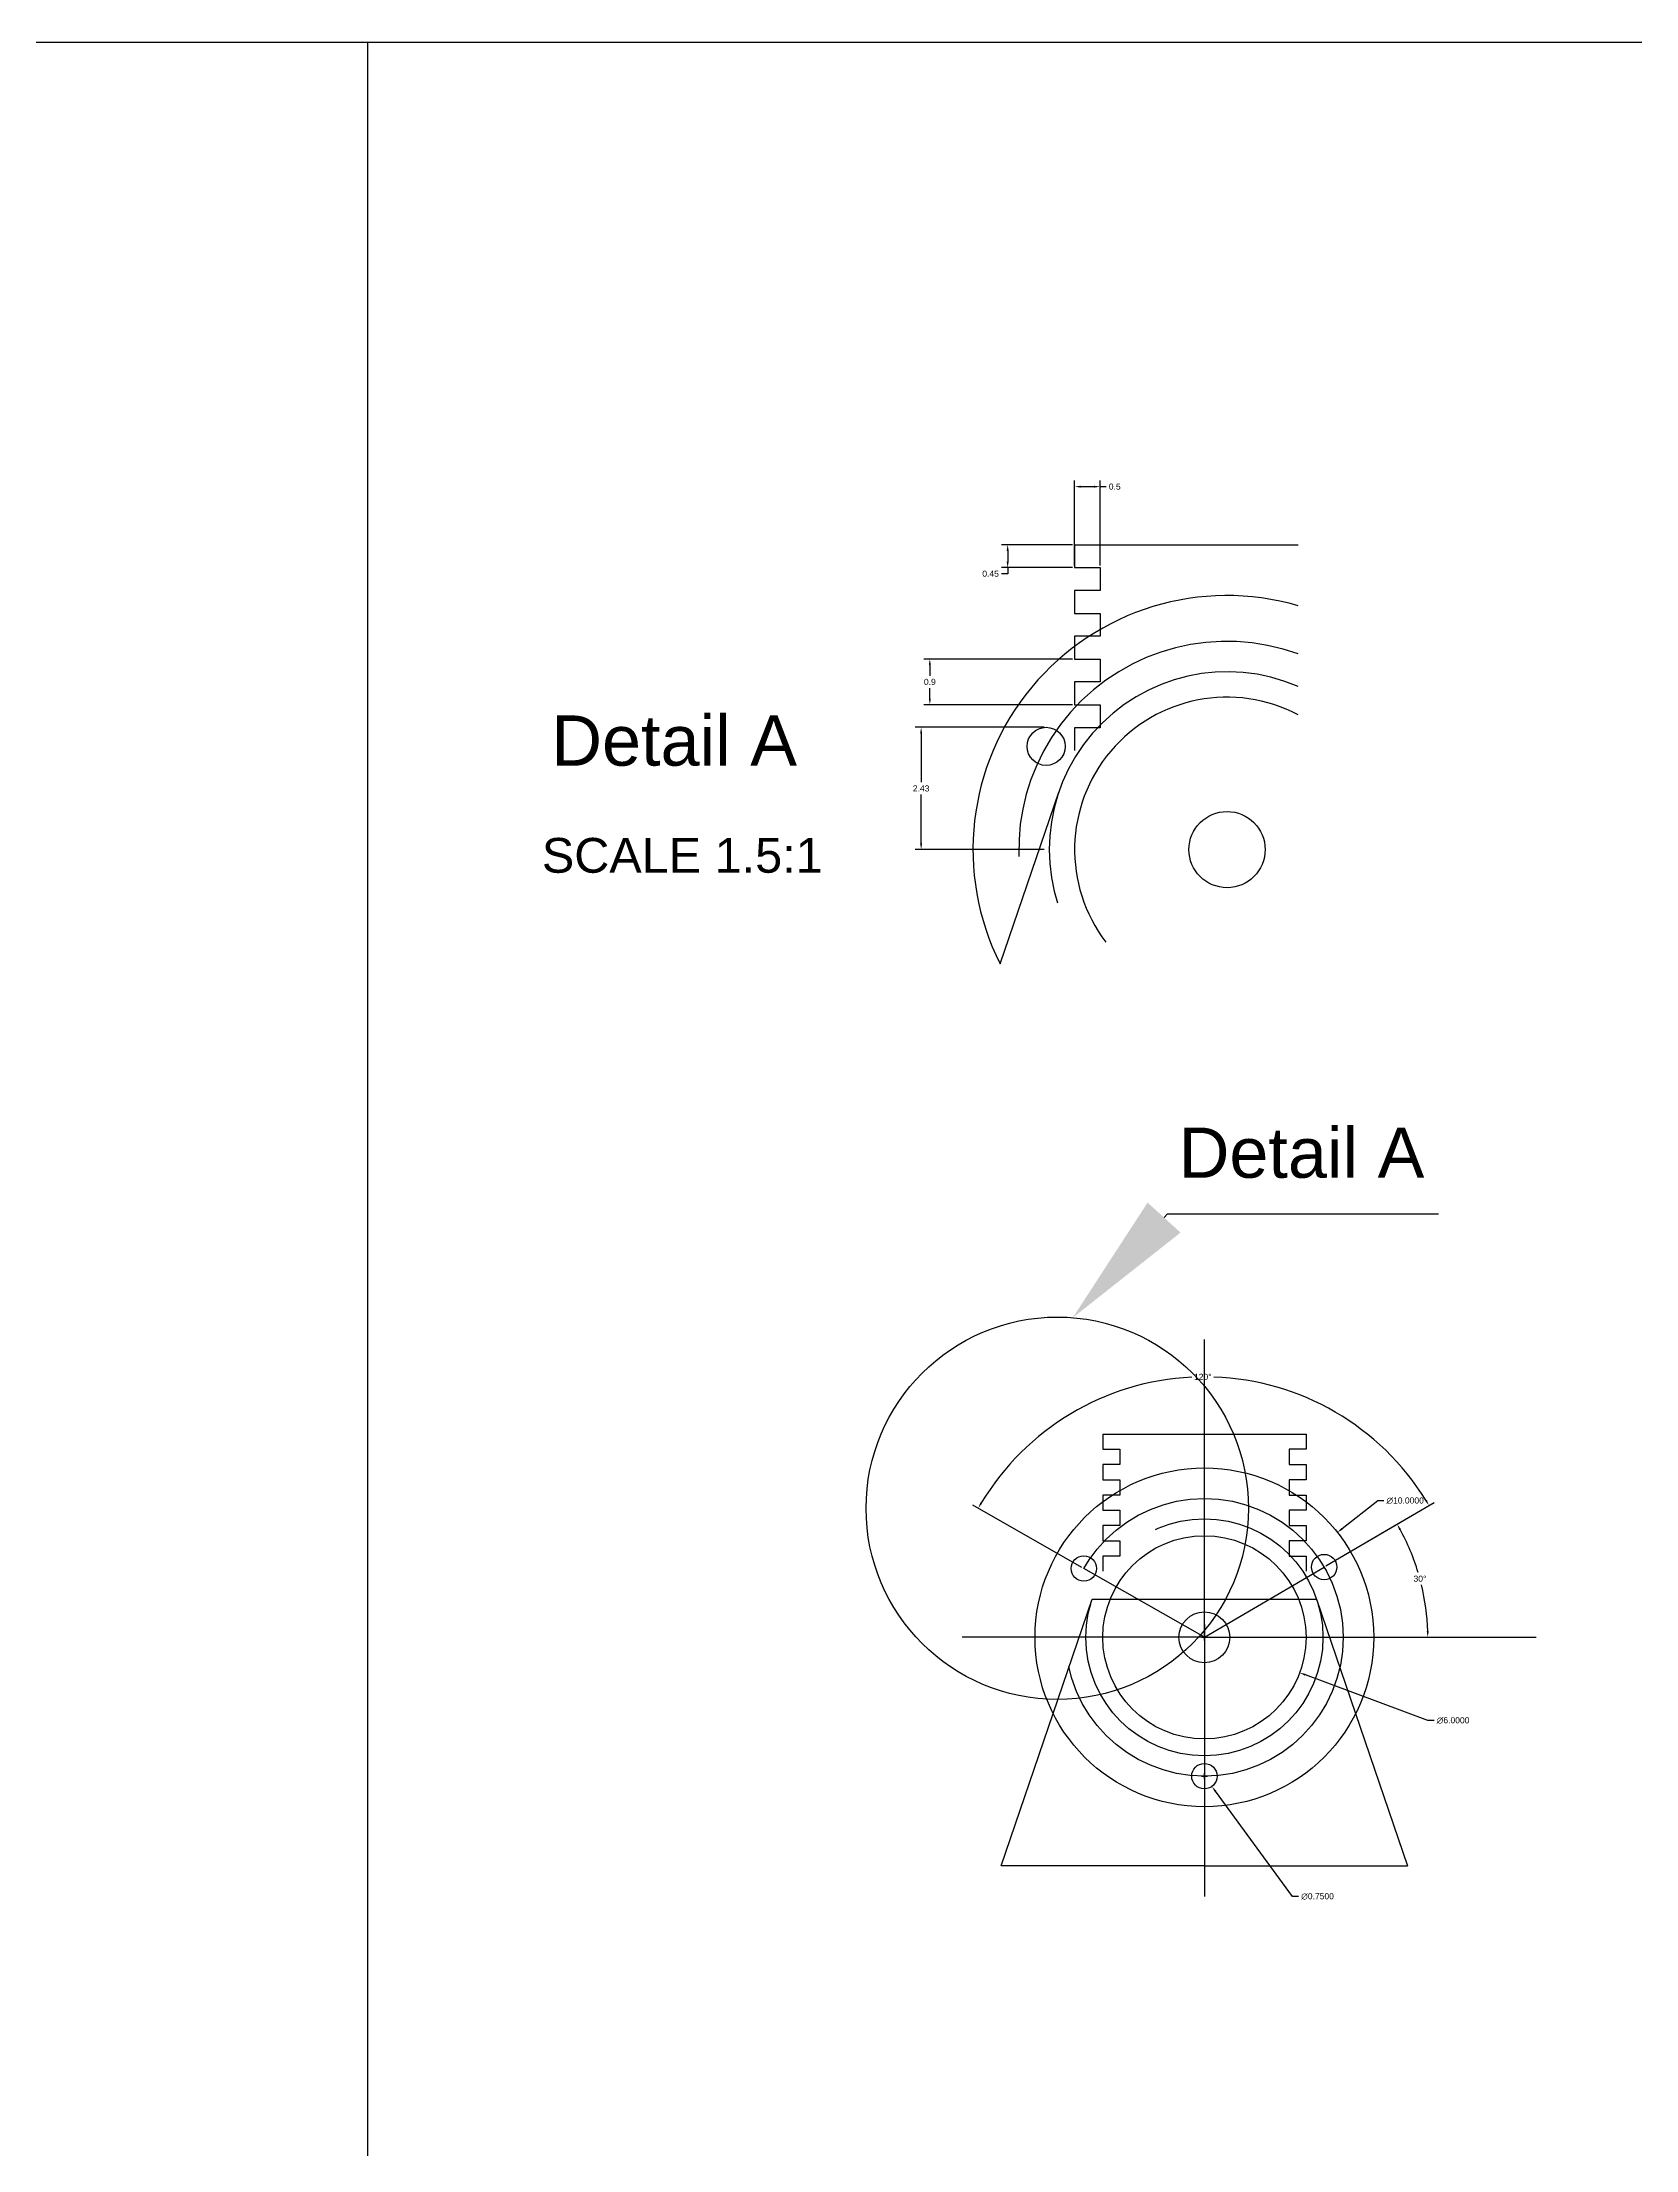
# Model space of a CAD drawing. Header units: millimetres. Extents: x 34830 to 39055, y 27793 to 28482.
# Drawn here: x 35273.3 to 35320.4, y 27915.1 to 27977.3 of the extents above; entities that cross this region are included whole.
import ezdxf
from ezdxf import colors
from ezdxf.entities.mleader import LeaderData, LeaderLine
from ezdxf.math import Vec2, Vec3

# ---------------------------------------------------------------- set-up
doc = ezdxf.new("R2010")
doc.units = ezdxf.units.MM
doc.linetypes.add('ACAD_ISO02W100', pattern=[15, 12, -3])
doc.linetypes.add('CENTER2', pattern=[28.575, 19.05, -3.175, 3.175, -3.175])
doc.layers.add('dotted', color=5, linetype='ACAD_ISO02W100', plot=False)
doc.layers.add('line', color=10, linetype='CENTER2', lineweight=25)
doc.styles.get("Standard").update_dxf_attribs({"font": 'arial.ttf'})
doc.dimstyles.get("Standard").update_dxf_attribs({"dimtxt": 0.18, "dimasz": 0.18, "dimexe": 0.18, "dimexo": 0.0625, "dimgap": 0.09, "dimtad": 0, "dimtih": 1, "dimtoh": 1, "dimdec": 4, "dimzin": 0, "dimdsep": 46, "dimtxsty": 'Standard', "dimcen": 0.09, "dimadec": 0, "dimazin": 0, "dimtfac": 1, "dimtdec": 4, "dimtofl": 0, "dimtmove": 0, "dimatfit": 3, "dimfxl": 1, "dimtolj": 1, "dimtzin": 0, "dimarcsym": 0})

# ---------------------------------------------------------------- blocks, each defined once
blk = doc.blocks.new('*D59')
at = {"layer": 'Defpoints', "color": 0, "lineweight": -2, "transparency": 16777216}
for p, q in [((35307.548, 27926.101), (35307.728, 27926.101)), ((35307.638, 27926.011), (35307.638, 27926.191)), ((35310.238, 27922.551), (35307.966, 27925.653)), ((35310.418, 27922.551), (35310.238, 27922.551))]:
    blk.add_line(p, q, dxfattribs=at)
at = {"layer": 'Defpoints', "color": 0, "transparency": 16777216}
for p in [(35307.416, 27926.404), (35307.859, 27925.798)]:
    blk.add_point(p, dxfattribs=at)
blk.add_solid([(35307.99, 27925.671), (35307.941, 27925.636), (35307.859, 27925.798)], dxfattribs=at)
at = {"layer": 'Defpoints', "color": 0, "transparency": 16777216, "insert": (35310.979, 27922.551), "char_height": 0.18, "attachment_point": 5}
blk.add_mtext('\\A1;∅0.7500', dxfattribs=at)
blk = doc.blocks.new('*D60')
at = {"layer": 'Defpoints', "color": 0, "lineweight": -2, "transparency": 16777216}
for p, q in [((35312.754, 27934.234), (35311.705, 27933.407)), ((35312.934, 27934.234), (35312.754, 27934.234)), ((35307.548, 27930.2), (35307.728, 27930.2)), ((35307.638, 27930.11), (35307.638, 27930.29))]:
    blk.add_line(p, q, dxfattribs=at)
at = {"layer": 'Defpoints', "color": 0, "transparency": 16777216}
for p in [(35311.564, 27933.296), (35303.712, 27927.104)]:
    blk.add_point(p, dxfattribs=at)
blk.add_solid([(35311.687, 27933.431), (35311.724, 27933.384), (35311.564, 27933.296)], dxfattribs=at)
at = {"layer": 'Defpoints', "color": 0, "transparency": 16777216, "insert": (35313.565, 27934.234), "char_height": 0.18, "attachment_point": 5}
blk.add_mtext('\\A1;∅10.0000', dxfattribs=at)
blk = doc.blocks.new('*D61')
at = {"layer": 'Defpoints', "color": 0, "lineweight": -2, "transparency": 16777216}
for p, q in [((35307.548, 27930.2), (35307.728, 27930.2)), ((35307.638, 27930.11), (35307.638, 27930.29)), ((35314.239, 27927.746), (35310.618, 27929.092)), ((35314.419, 27927.746), (35314.239, 27927.746))]:
    blk.add_line(p, q, dxfattribs=at)
at = {"layer": 'Defpoints', "color": 0, "transparency": 16777216}
for p in [(35304.826, 27931.245), (35310.45, 27929.155)]:
    blk.add_point(p, dxfattribs=at)
blk.add_solid([(35310.629, 27929.12), (35310.608, 27929.064), (35310.45, 27929.155)], dxfattribs=at)
at = {"layer": 'Defpoints', "color": 0, "transparency": 16777216, "insert": (35314.98, 27927.746), "char_height": 0.18, "attachment_point": 5}
blk.add_mtext('\\A1;∅6.0000', dxfattribs=at)
blk = doc.blocks.new('*D62')
at = {"layer": 'Defpoints', "color": 0, "lineweight": -2, "transparency": 16777216}
blk.add_line((35311.227, 27932.306), (35313.481, 27933.629), dxfattribs=at)
for start, end in [(16.84933, 28.84519), (1.56382, 13.57242)]:
    blk.add_arc((35307.638, 27930.2), 6.595, start, end, dxfattribs=at)
at = {"layer": 'Defpoints', "color": 0, "transparency": 16777216}
for p in [(35311.173, 27932.275), (35314.13, 27931.361), (35307.548, 27930.2), (35307.638, 27930.2), (35314.489, 27930.2)]:
    blk.add_point(p, dxfattribs=at)
for points in [[(35313.389, 27933.367), (35313.441, 27933.397), (35313.326, 27933.538)], [(35314.26, 27930.38), (35314.2, 27930.38), (35314.233, 27930.2)]]:
    blk.add_solid(points, dxfattribs=at)
at = {"layer": 'Defpoints', "color": 0, "transparency": 16777216, "insert": (35314.002, 27931.93), "char_height": 0.18, "attachment_point": 5}
blk.add_mtext('\\A1;30°', dxfattribs=at)
blk = doc.blocks.new('*D63')
at = {"layer": 'Defpoints', "color": 0, "lineweight": -2, "transparency": 16777216}
for p, q in [((35311.227, 27932.306), (35314.425, 27934.183)), ((35304.024, 27932.263), (35300.803, 27934.101))]:
    blk.add_line(p, q, dxfattribs=at)
for start, end in [(92.79256, 148.94445), (31.75025, 87.90278)]:
    blk.add_arc((35307.638, 27930.2), 7.689, start, end, dxfattribs=at)
at = {"layer": 'Defpoints', "color": 0, "transparency": 16777216}
for p in [(35310.221, 27937.442), (35304.078, 27932.232), (35311.173, 27932.275), (35307.638, 27930.2), (35307.638, 27930.2)]:
    blk.add_point(p, dxfattribs=at)
for points in [[(35301.076, 27934.152), (35301.025, 27934.182), (35300.959, 27934.011)], [(35314.202, 27934.262), (35314.151, 27934.231), (35314.269, 27934.092)]]:
    blk.add_solid(points, dxfattribs=at)
at = {"layer": 'Defpoints', "color": 0, "transparency": 16777216, "insert": (35307.591, 27937.889), "char_height": 0.18, "attachment_point": 5}
blk.add_mtext('\\A1;120°', dxfattribs=at)
blk = doc.blocks.new('*D74')
at = {"layer": 'Defpoints', "color": 0, "lineweight": -2, "transparency": 16777216}
for p, q in [((35303.806, 27961.843), (35303.806, 27964.351)), ((35303.986, 27964.171), (35304.376, 27964.171)), ((35304.556, 27961.843), (35304.556, 27964.351)), ((35304.556, 27964.171), (35304.736, 27964.171))]:
    blk.add_line(p, q, dxfattribs=at)
at = {"layer": 'Defpoints', "color": 0, "transparency": 16777216}
for p in [(35304.556, 27964.171), (35303.806, 27961.781), (35304.556, 27961.781)]:
    blk.add_point(p, dxfattribs=at)
for points in [[(35303.986, 27964.201), (35303.986, 27964.141), (35303.806, 27964.171)], [(35304.376, 27964.201), (35304.376, 27964.141), (35304.556, 27964.171)]]:
    blk.add_solid(points, dxfattribs=at)
at = {"layer": 'Defpoints', "color": 0, "transparency": 16777216, "insert": (35304.991, 27964.171), "char_height": 0.18, "attachment_point": 5}
blk.add_mtext('\\A1;0.5', dxfattribs=at)
blk = doc.blocks.new('*D75')
at = {"layer": 'Defpoints', "color": 0, "lineweight": -2, "transparency": 16777216}
for p, q in [((35303.744, 27962.456), (35301.65, 27962.456)), ((35301.83, 27962.276), (35301.83, 27961.961)), ((35303.744, 27961.781), (35301.65, 27961.781)), ((35301.83, 27961.601), (35301.65, 27961.601)), ((35301.83, 27961.781), (35301.83, 27961.601))]:
    blk.add_line(p, q, dxfattribs=at)
at = {"layer": 'Defpoints', "color": 0, "transparency": 16777216}
for p in [(35303.806, 27962.456), (35301.83, 27961.781), (35303.806, 27961.781)]:
    blk.add_point(p, dxfattribs=at)
for points in [[(35301.8, 27962.276), (35301.86, 27962.276), (35301.83, 27962.456)], [(35301.8, 27961.961), (35301.86, 27961.961), (35301.83, 27961.781)]]:
    blk.add_solid(points, dxfattribs=at)
at = {"layer": 'Defpoints', "color": 0, "transparency": 16777216, "insert": (35301.326, 27961.601), "char_height": 0.18, "attachment_point": 5}
blk.add_mtext('\\A1;0.45', dxfattribs=at)
blk = doc.blocks.new('*D76')
at = {"layer": 'Defpoints', "color": 0, "lineweight": -2, "transparency": 16777216}
for p, q in [((35303.744, 27959.081), (35299.352, 27959.081)), ((35299.532, 27958.901), (35299.532, 27958.587)), ((35299.532, 27957.911), (35299.532, 27958.224)), ((35303.744, 27957.731), (35299.352, 27957.731))]:
    blk.add_line(p, q, dxfattribs=at)
at = {"layer": 'Defpoints', "color": 0, "transparency": 16777216}
for p in [(35303.806, 27959.081), (35299.532, 27957.731), (35303.806, 27957.731)]:
    blk.add_point(p, dxfattribs=at)
for points in [[(35299.502, 27958.901), (35299.562, 27958.901), (35299.532, 27959.081)], [(35299.502, 27957.911), (35299.562, 27957.911), (35299.532, 27957.731)]]:
    blk.add_solid(points, dxfattribs=at)
at = {"layer": 'Defpoints', "color": 0, "transparency": 16777216, "insert": (35299.532, 27958.406), "char_height": 0.18, "attachment_point": 5}
blk.add_mtext('\\A1;0.9', dxfattribs=at)
blk = doc.blocks.new('*D77')
at = {"layer": 'Defpoints', "color": 0, "lineweight": -2, "transparency": 16777216}
for p, q in [((35302.904, 27957.066), (35299.095, 27957.066)), ((35299.275, 27956.886), (35299.275, 27955.443)), ((35299.275, 27953.636), (35299.275, 27955.079)), ((35302.904, 27953.456), (35299.095, 27953.456))]:
    blk.add_line(p, q, dxfattribs=at)
at = {"layer": 'Defpoints', "color": 0, "transparency": 16777216}
for p in [(35299.275, 27957.066), (35302.966, 27957.066), (35302.966, 27953.456)]:
    blk.add_point(p, dxfattribs=at)
for points in [[(35299.245, 27956.886), (35299.305, 27956.886), (35299.275, 27957.066)], [(35299.245, 27953.636), (35299.305, 27953.636), (35299.275, 27953.456)]]:
    blk.add_solid(points, dxfattribs=at)
at = {"layer": 'Defpoints', "color": 0, "transparency": 16777216, "insert": (35299.275, 27955.261), "char_height": 0.18, "attachment_point": 5}
blk.add_mtext('\\A1;2.43', dxfattribs=at)

msp = doc.modelspace()

# ---------------------------------------------------------------- linework, layer by layer
for p, q in [((35214.29248, 27977.29391), (35369.75387, 27977.29391)), ((35282.92532, 27977.29391), (35282.92532, 27792.98766)), ((35303.8061, 27962.45553), (35310.40839, 27962.45553)), ((35303.8061, 27962.45553), (35303.8061, 27961.78053)), ((35303.8061, 27961.78053), (35304.5561, 27961.78053)), ((35304.5561, 27961.78053), (35304.5561, 27961.10553)), ((35304.5561, 27961.10553), (35303.8061, 27961.10553)), ((35303.8061, 27961.10553), (35303.8061, 27960.43053)), ((35303.8061, 27960.43053), (35304.5561, 27960.43053)), ((35304.5561, 27960.43053), (35304.5561, 27959.95072)), ((35304.2367, 27959.75553), (35303.8061, 27959.75553)), ((35303.8061, 27959.75553), (35303.8061, 27959.45553)), ((35304.63779, 27936.19999), (35310.63779, 27936.19999)), ((35304.63779, 27936.19999), (35304.63779, 27935.74999)), ((35310.63779, 27936.19999), (35310.63779, 27935.74999)), ((35304.63779, 27935.74999), (35305.13779, 27935.74999)), ((35305.13779, 27935.74999), (35305.13779, 27935.29999)), ((35310.63779, 27935.74999), (35310.13779, 27935.74999)), ((35310.13779, 27935.74999), (35310.13779, 27935.29999)), ((35305.13779, 27935.29999), (35304.63779, 27935.29999)), ((35304.63779, 27935.29999), (35304.63779, 27934.84999)), ((35304.63779, 27934.84999), (35305.13779, 27934.84999)), ((35305.13779, 27934.84999), (35305.13779, 27934.53012)), ((35310.13779, 27935.29999), (35310.63779, 27935.29999)), ((35310.63779, 27934.84999), (35310.13779, 27934.84999)), ((35310.13779, 27934.84999), (35310.13779, 27934.53012)), ((35310.63779, 27935.29999), (35310.63779, 27934.84999)), ((35304.92486, 27934.39999), (35304.63779, 27934.39999)), ((35304.63779, 27934.39999), (35304.63779, 27934.19999)), ((35310.35073, 27934.39999), (35310.63779, 27934.39999)), ((35310.63779, 27934.39999), (35310.63779, 27934.19999)), ((35307.63779, 27930.57499), (35307.63779, 27930.19999)), ((35301.63779, 27923.44999), (35303.17256, 27927.95018)), ((35312.10303, 27927.95018), (35313.63779, 27923.44999)), ((35307.63779, 27923.44999), (35301.63779, 27923.44999)), ((35307.63779, 27923.44999), (35313.63779, 27923.44999))]:
    msp.add_line(p, q)
for centre, radius in [((35302.96611, 27956.50317), 0.5625), ((35308.3061, 27953.45553), 1.125), ((35303.29526, 27934.0096), 5.64484), ((35307.63779, 27930.19999), 5), ((35307.63779, 27930.19999), 3), ((35304.0778, 27932.23175), 0.375), ((35311.17289, 27932.27477), 0.375), ((35307.63779, 27930.19999), 0.75), ((35307.63779, 27926.10102), 0.375)]:
    msp.add_circle(centre, radius)
for radius, start, end in [(7.5, 73.7215211, 206.7413204), (4.5, 62.1487979, 217.355614)]:
    msp.add_arc((35308.3061, 27953.45553), radius, start, end)
at = {"layer": 'dotted'}
for p, q in [((35304.5561, 27959.75553), (35304.2367, 27959.75553)), ((35304.5561, 27959.95072), (35304.5561, 27959.75553)), ((35303.8061, 27959.45553), (35303.8061, 27959.08053)), ((35303.8061, 27959.08053), (35304.5561, 27959.08053)), ((35304.5561, 27959.08053), (35304.5561, 27958.40553)), ((35304.5561, 27958.40553), (35303.8061, 27958.40553)), ((35303.8061, 27958.40553), (35303.8061, 27957.73053)), ((35303.8061, 27957.73053), (35304.5561, 27957.73053)), ((35304.5561, 27957.73053), (35304.5561, 27957.05553)), ((35304.5561, 27957.05553), (35303.8061, 27957.05553)), ((35303.8061, 27957.05553), (35303.8061, 27956.38053)), ((35301.60824, 27950.08081), (35303.33712, 27955.15017)), ((35304.63779, 27934.19999), (35304.63779, 27933.94999)), ((35305.13779, 27934.39999), (35304.92486, 27934.39999)), ((35305.13779, 27934.53012), (35305.13779, 27934.39999)), ((35310.13779, 27934.53012), (35310.13779, 27934.39999)), ((35310.13779, 27934.39999), (35310.35073, 27934.39999)), ((35310.63779, 27934.19999), (35310.63779, 27933.94999)), ((35304.63779, 27933.94999), (35305.13779, 27933.94999)), ((35305.13779, 27933.94999), (35305.13779, 27933.49999)), ((35310.63779, 27933.94999), (35310.13779, 27933.94999)), ((35310.13779, 27933.94999), (35310.13779, 27933.49999)), ((35305.13779, 27933.49999), (35304.63779, 27933.49999)), ((35304.63779, 27933.49999), (35304.63779, 27933.04999)), ((35304.63779, 27933.04999), (35305.13779, 27933.04999)), ((35305.13779, 27933.04999), (35305.13779, 27932.59999)), ((35310.13779, 27933.49999), (35310.63779, 27933.49999)), ((35310.63779, 27933.04999), (35310.13779, 27933.04999)), ((35310.13779, 27933.04999), (35310.13779, 27932.59999)), ((35310.63779, 27933.49999), (35310.63779, 27933.04999)), ((35305.13779, 27932.59999), (35304.63779, 27932.59999)), ((35304.63779, 27932.59999), (35304.63779, 27932.14999)), ((35310.13779, 27932.59999), (35310.63779, 27932.59999)), ((35310.63779, 27932.59999), (35310.63779, 27932.14999)), ((35307.63779, 27930.19999), (35304.0778, 27932.23175)), ((35307.63779, 27930.19999), (35311.17289, 27932.27477)), ((35303.17256, 27927.95018), (35304.32515, 27931.32975)), ((35304.32515, 27931.32975), (35310.95044, 27931.32975)), ((35310.95044, 27931.32975), (35312.10303, 27927.95018))]:
    msp.add_line(p, q, dxfattribs=at)
for radius in [4.09898, 3.5]:
    msp.add_circle((35307.63779, 27930.19999), radius, dxfattribs=at)
for radius, start, end in [(6.14846, 70.0059676, 207.3601465), (5.25, 66.3944753, 211.9080795)]:
    msp.add_arc((35308.3061, 27953.45553), radius, start, end, dxfattribs=at)
at = {"layer": 'line'}
for q in [(35307.63779, 27938.99037), (35300.48415, 27930.19999), (35317.43138, 27930.19999), (35307.63779, 27922.5497)]:
    msp.add_line((35307.63779, 27930.19999), q, dxfattribs=at)

# ---------------------------------------------------------------- texts
at = {"attachment_point": 1}
for s, width, gutter_width, insert, char_height in [('Detail A', 13.9524128, 7.41459, (35288.3585, 27957.41648), 1.482917), ('SCALE 1.5:1', 8.6452807, 5.13333, (35288.07781, 27953.79934), 1.0266665), ('Detail A', 13.9524128, 7.41459, (35306.88015, 27945.25024), 1.482917)]:
    msp.add_mtext_dynamic_manual_height_columns(s, width=width, gutter_width=gutter_width, heights=[0], dxfattribs=dict(at, insert=insert, char_height=char_height))

# ---------------------------------------------------------------- dimensions: what is measured, and where the dimension line sits
at = {"layer": 'Defpoints'}
dim = msp.add_linear_dim(base=(35304.5561, 27964.17135), p1=(35303.8061, 27961.78053), p2=(35304.5561, 27961.78053), text='0.5', dimstyle='Standard', dxfattribs=at)
dim.commit()
dim.dimension.update_dxf_attribs({"geometry": '*D74', "text_midpoint": (35304.99063, 27964.17135)})
for base, p1, p2, text, picture, middle in [((35301.83028, 27961.78053), (35303.8061, 27962.45553), (35303.8061, 27961.78053), '0.45', '*D75', (35301.32583, 27961.60053)), ((35299.53207, 27957.73053), (35303.8061, 27959.08053), (35303.8061, 27957.73053), '0.9', '*D76', (35299.53207, 27958.40553)), ((35299.27522, 27957.06567), (35302.96611, 27953.45553), (35302.96611, 27957.06567), '2.43', '*D77', (35299.27522, 27955.2606))]:
    dim = msp.add_linear_dim(base=base, p1=p1, p2=p2, angle=90, text=text, dimstyle='Standard', dxfattribs=at)
    dim.commit()
    dim.dimension.update_dxf_attribs({"geometry": picture, "text_midpoint": middle})
for base, line1, line2, picture, middle in [((35310.2213, 27937.44248), ((35307.63779, 27930.19999), (35311.17289, 27932.27477)), ((35307.63779, 27930.19999), (35304.0778, 27932.23175)), '*D63', (35307.59118, 27937.88933)), ((35314.12997, 27931.36067), ((35307.54779, 27930.19999), (35314.48892, 27930.19999)), ((35307.63779, 27930.19999), (35311.17289, 27932.27477)), '*D62', (35314.00205, 27931.92966))]:
    dim = msp.add_angular_dim_2l(base=base, line1=line1, line2=line2, dimstyle='Standard', dxfattribs=at)
    dim.commit()
    dim.dimension.update_dxf_attribs({"geometry": picture, "text_midpoint": middle})
for p1, p2, picture, middle in [((35303.71166, 27927.10395), (35311.56393, 27933.29603), '*D60', (35313.56475, 27934.23416)), ((35304.82581, 27931.24534), (35310.44978, 27929.15465), '*D61', (35314.98036, 27927.74597)), ((35307.41623, 27926.40357), (35307.85935, 27925.79847), '*D59', (35310.97901, 27922.55064))]:
    dim = msp.add_diameter_dim_2p(p1=p1, p2=p2, dimstyle='Standard', dxfattribs=at)
    dim.commit()
    dim.dimension.update_dxf_attribs({"geometry": picture, "text_midpoint": middle, "dimtype": 163})

# ---------------------------------------------------------------- leaders
ml = msp.add_multileader_mtext('Standard')
ml.set_content('', color=256)
ml.set_leader_properties()
ml.build(insert=Vec2(0, 0))
ctx = ml.context
ctx.base_point, ctx.plane_origin = Vec3(35314.54567, 27942.69945), Vec3(35303.75211, 27939.63592)
notes = []
notes.append((ctx, [(0, (1, 1, 0), (35306.54567, 27942.69945), (1, 0), 8, [(0, [(35303.75211, 27939.63592)], 0, [])])]))
ctx.mtext.insert, ctx.mtext.flow_direction = Vec3(35316.54567, 27944.69945), 5
for ctx, leaders in notes:
    for number, flags, end, landing, length, lines in leaders:
        leader = LeaderData()
        leader.index, (leader.has_last_leader_line, leader.has_dogleg_vector, leader.attachment_direction) = number, flags
        leader.last_leader_point, leader.dogleg_vector, leader.dogleg_length = Vec3(end), Vec3(landing), length
        for number, points, colour, breaks in lines:
            line = LeaderLine()
            line.index, line.vertices, line.color, line.breaks = number, Vec3.list(points), colors.encode_raw_color(colour), breaks
            leader.lines.append(line)
        ctx.leaders.append(leader)

doc.saveas('drawing.dxf')
